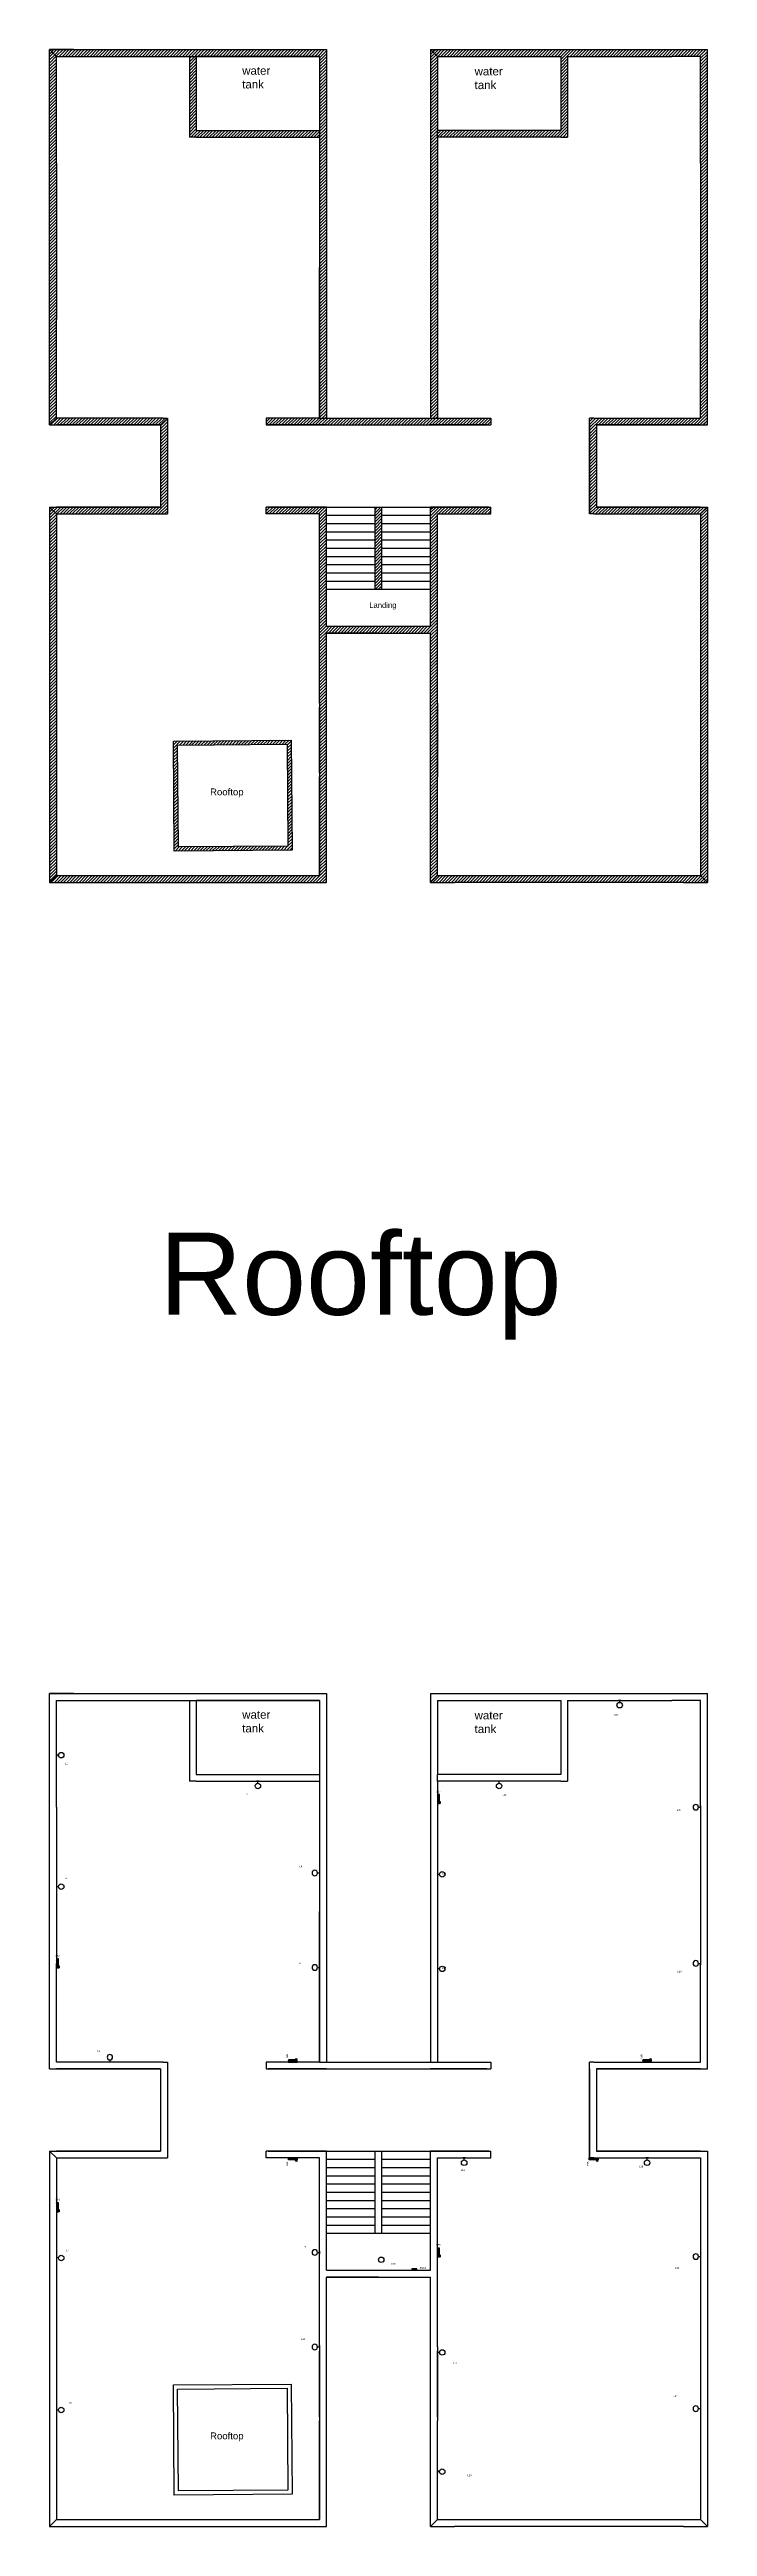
# Model space of a CAD drawing. Header units: inches. Extents: x 61297 to 163996, y 9483 to 32239.
# Drawn here: x 83437 to 84397, y 16063 to 19679 of the extents above; entities that cross this region are included whole.
import ezdxf

# ---------------------------------------------------------------- set-up
doc = ezdxf.new("R2010")
doc.units = ezdxf.units.IN
for name, color, linetype in [('Hatches', 130, 'Continuous'), ('Layer1', 7, 'Continuous'), ('Light Fans and Socketst', 170, 'Continuous')]:
    doc.layers.add(name, color=color, linetype=linetype)
doc.styles.get("Standard").update_dxf_attribs({"font": 'arial.ttf'})
pattern_1 = [(45, (-2469.919, 3080.002), (-2.24506403, 2.24506403), [])]
pattern_2 = [(45, (-3152.2866, -1776.0954), (-0.651068569, 0.651068569), [])]

# ---------------------------------------------------------------- blocks, each defined once
blk = doc.blocks.new('Light')
at = {"layer": 'Light Fans and Socketst'}
blk.add_line((0, 2), (0, -2), dxfattribs=at)
blk.add_lwpolyline([(3, 0), (1.5, 0), (0, 0)], dxfattribs=at)
blk.add_circle((7, 0), 4, dxfattribs=at)
blk = doc.blocks.new('Light Ceiling')
at = {"layer": 'Light Fans and Socketst'}
blk.add_circle((0, 0), 4, dxfattribs=at)
blk = doc.blocks.new('ESB')
h = blk.add_hatch()
h.set_pattern_fill('ANSI31', color=256, scale=0.25)
h.set_pattern_definition([(45, (-3149.957, -1763.2019), (-0.561266, 0.561266), [])])
h.paths.add_polyline_path([(3.5, 2), (-3.5, 2), (-3.5, 0), (3.5, 0)])
blk.add_lwpolyline([(3.5, 0), (3.5, 2), (-3.5, 2), (-3.5, 0)], close=True)

msp = doc.modelspace()

# ---------------------------------------------------------------- hatches: boundary and pattern name
at = {"layer": 'Hatches'}
h = msp.add_hatch(dxfattribs=at)
h.set_pattern_fill('ANSI31', color=256)
h.set_pattern_definition(pattern_1)
h.paths.add_polyline_path([(83447.051, 19513.113), (83447.051, 19669.113), (83437.051, 19679.113), (83437.051, 19131.113), (83447.051, 19141.113), (83447.051, 19285.113)])
h = msp.add_hatch(dxfattribs=at)
h.set_pattern_fill('ANSI31', color=256)
h.set_pattern_definition(pattern_1)
h.paths.add_polyline_path([(83841.051, 19679.113), (83807.051, 19679.113), (83472.051, 19679.113), (83447.051, 19679.113), (83437.051, 19679.113), (83447.051, 19669.113), (83641.051, 19669.113), (83651.051, 19669.113), (83831.051, 19669.113), (83831.051, 19561.113), (83831.051, 19551.113), (83831.051, 19525.113), (83831.051, 19417.113), (83831.051, 19141.113), (83841.051, 19141.113)])
h.paths.add_polyline_path([(83651.051, 19669.113), (83641.051, 19669.113), (83641.051, 19561.113), (83641.051, 19551.113), (83651.051, 19551.113), (83831.051, 19551.113), (83831.051, 19561.113), (83651.051, 19561.113)], flags=17)
h.paths.add_polyline_path([(83609.051, 19141.113), (83603.051, 19141.113), (83447.051, 19141.113), (83437.051, 19131.113), (83447.051, 19131.113), (83599.051, 19131.113)], flags=17)
h.paths.add_polyline_path([(83609.051, 19141.113), (83599.051, 19131.113), (83599.051, 19011.113), (83447.051, 19011.113), (83437.051, 19011.113), (83447.051, 19001.113), (83603.051, 19001.113), (83609.051, 19001.113)])
h.paths.add_polyline_path([(83447.051, 19001.113), (83437.051, 19011.113), (83437.051, 18463.113), (83447.051, 18473.113), (83447.051, 18629.113), (83447.051, 18857.113)], flags=17)
h.paths.add_polyline_path([(83841.051, 18827.113), (83841.051, 18837.113), (83841.051, 19011.113), (83756.027, 19011.113), (83753.027, 19011.113), (83753.027, 19001.113), (83831.051, 19001.113), (83831.051, 18725.113), (83831.051, 18473.113), (83447.051, 18473.113), (83437.051, 18463.113), (83841.051, 18463.113)])
h.paths.add_polyline_path([(83789.817, 18670.873), (83617.887, 18669.663), (83619.019, 18508.879), (83790.949, 18510.089)], flags=17)
h.paths.add_polyline_path([(83624.976, 18514.921), (83623.929, 18663.705), (83783.86, 18664.831), (83784.907, 18516.047)], flags=16)
h.paths.add_polyline_path([(84003.051, 18617.113), (84003.051, 18725.113), (84003.051, 18791.113), (84003.051, 19001.113), (84081.074, 19001.113), (84081.074, 19011.113), (83993.051, 19011.113), (83993.051, 18837.113), (83993.051, 18827.113), (83993.051, 18463.113), (84003.051, 18473.113)])
h.paths.add_polyline_path([(84387.051, 18473.113), (84003.051, 18473.113), (83993.051, 18463.113), (84028.051, 18463.113), (84362.051, 18463.113), (84397.051, 18463.113)])
h.paths.add_polyline_path([(84397.051, 19011.113), (84387.051, 19001.113), (84387.051, 18857.113), (84387.051, 18629.113), (84387.051, 18473.113), (84397.051, 18463.113)])
h.paths.add_polyline_path([(84397.051, 19011.113), (84387.051, 19011.113), (84235.051, 19011.113), (84235.051, 19131.113), (84387.051, 19131.113), (84397.051, 19131.113), (84387.051, 19141.113), (84231.051, 19141.113), (84225.051, 19141.113), (84225.051, 19001.113), (84231.051, 19001.113), (84387.051, 19001.113)])
h.paths.add_polyline_path([(84081.074, 19141.113), (84003.051, 19141.113), (83993.051, 19141.113), (83841.051, 19141.113), (83831.051, 19141.113), (83753.027, 19141.113), (83753.027, 19131.113), (84081.074, 19131.113)])
h.paths.add_polyline_path([(84003.051, 19669.113), (83993.051, 19679.113), (83993.051, 19141.113), (84003.051, 19141.113), (84003.051, 19417.113), (84003.051, 19525.113), (84003.051, 19551.113), (84003.051, 19561.113)])
h.paths.add_polyline_path([(84193.051, 19561.113), (84193.051, 19669.113), (84345.027, 19669.113), (84387.051, 19669.113), (84397.051, 19679.113), (84363.051, 19679.113), (84027.051, 19679.113), (83993.051, 19679.113), (84003.051, 19669.113), (84183.051, 19669.113), (84183.051, 19561.113), (84003.051, 19561.113), (84003.051, 19551.113), (84183.051, 19551.113), (84193.051, 19551.113)])
h = msp.add_hatch(dxfattribs=at)
h.set_pattern_fill('ANSI31', color=256)
h.set_pattern_definition(pattern_1)
h.paths.add_polyline_path([(84397.051, 19679.113), (84363.051, 19679.113), (84027.051, 19679.113), (83993.051, 19679.113), (84003.051, 19669.113), (84183.051, 19669.113), (84183.051, 19561.113), (84003.051, 19561.113), (84003.051, 19551.113), (84183.051, 19551.113), (84193.051, 19551.113), (84193.051, 19561.113), (84193.051, 19669.113), (84345.027, 19669.113), (84387.051, 19669.113), (84387.051, 19513.113), (84387.051, 19285.113), (84387.051, 19141.113), (84231.051, 19141.113), (84225.051, 19141.113), (84225.051, 19001.113), (84231.051, 19001.113), (84387.051, 19001.113), (84397.051, 19011.113), (84387.051, 19011.113), (84235.051, 19011.113), (84235.051, 19131.113), (84387.051, 19131.113), (84397.051, 19131.113)])
h = msp.add_hatch(dxfattribs=at)
h.set_pattern_fill('ANSI31', color=256)
h.set_pattern_definition(pattern_1)
h.paths.add_polyline_path([(83922.051, 19011.113), (83912.051, 19011.113), (83912.051, 18891.113), (83922.051, 18891.113)])
h.paths.add_polyline_path([(83993.051, 18837.113), (83841.051, 18837.113), (83841.051, 18827.113), (83993.051, 18827.113)])
at = {"layer": 'Layer1'}
h = msp.add_hatch(dxfattribs=at)
h.set_pattern_fill('ANSI31', color=256, scale=0.29)
h.set_pattern_definition(pattern_2)
h.paths.add_polyline_path([(84006.031, 17118.599), (84003.051, 17118.599), (84003.051, 17131.627), (84006.031, 17131.627)])
h = msp.add_hatch(dxfattribs=at)
h.set_pattern_fill('ANSI31', color=256, scale=0.29)
h.set_pattern_definition(pattern_2)
h.paths.add_polyline_path([(83450.031, 16878.599), (83447.051, 16878.599), (83447.051, 16891.627), (83450.031, 16891.627)])
h = msp.add_hatch(dxfattribs=at)
h.set_pattern_fill('ANSI31', color=256, scale=0.29)
h.set_pattern_definition(pattern_2)
h.paths.add_polyline_path([(83798.553, 16744.093), (83798.553, 16741.113), (83785.525, 16741.113), (83785.525, 16744.093)])
h = msp.add_hatch(dxfattribs=at)
h.set_pattern_fill('ANSI31', color=256, scale=0.29)
h.set_pattern_definition(pattern_2)
h.paths.add_polyline_path([(84315.565, 16744.093), (84315.565, 16741.113), (84302.536, 16741.113), (84302.536, 16744.093)])
h = msp.add_hatch(dxfattribs=at)
h.set_pattern_fill('ANSI31', color=256, scale=0.29, angle=180)
h.set_pattern_definition([(225, (86944.3255, 18377.2087), (0.65106857, -0.65106857), [])])
h.paths.add_polyline_path([(83798.553, 16598.133), (83798.553, 16601.113), (83785.525, 16601.113), (83785.525, 16598.133)])
h = msp.add_hatch(dxfattribs=at)
h.set_pattern_fill('ANSI31', color=256, scale=0.29, angle=180)
h.set_pattern_definition([(225, (87383.3373, 18377.2087), (0.65106857, -0.65106857), [])])
h.paths.add_polyline_path([(84237.565, 16598.133), (84237.565, 16601.113), (84224.536, 16601.113), (84224.536, 16598.133)])
h = msp.add_hatch(dxfattribs=at)
h.set_pattern_fill('ANSI31', color=256, scale=0.29)
h.set_pattern_definition(pattern_2)
h.paths.add_polyline_path([(83450.031, 16522.599), (83447.051, 16522.599), (83447.051, 16535.627), (83450.031, 16535.627)])
h = msp.add_hatch(dxfattribs=at)
h.set_pattern_fill('ANSI31', color=256, scale=0.29)
h.set_pattern_definition(pattern_2)
h.paths.add_polyline_path([(84006.031, 16456.599), (84003.051, 16456.599), (84003.051, 16469.627), (84006.031, 16469.627)])

# ---------------------------------------------------------------- linework, layer by layer
for p, q in [((83437.051, 19131.113), (83437.051, 19679.113)), ((83472.051, 19679.113), (83437.051, 19679.113)), ((83437.051, 19679.113), (83472.051, 19679.113)), ((83437.051, 19679.113), (83447.051, 19669.113)), ((83447.051, 19679.113), (83472.051, 19679.113)), ((83472.051, 19679.113), (83807.051, 19679.113)), ((83807.051, 19679.113), (83841.051, 19679.113)), ((83841.051, 19679.113), (83841.051, 19141.113)), ((83993.051, 19679.113), (83993.051, 19141.113)), ((83993.051, 19679.113), (84027.051, 19679.113)), ((83993.051, 19679.113), (84003.051, 19669.113)), ((84027.051, 19679.113), (84363.051, 19679.113)), ((84363.051, 19679.113), (84397.051, 19679.113)), ((84397.051, 19131.113), (84397.051, 19679.113)), ((83447.051, 19513.113), (83447.051, 19669.113)), ((83447.051, 19669.113), (83641.051, 19669.113)), ((83641.051, 19669.113), (83641.051, 19561.113)), ((83641.051, 19669.113), (83651.051, 19669.113)), ((83831.051, 19669.113), (83651.051, 19669.113)), ((83651.051, 19669.113), (83651.051, 19561.113)), ((83651.051, 19669.113), (83831.051, 19669.113)), ((83831.051, 19669.113), (83831.051, 19561.113)), ((84003.051, 19669.113), (84003.051, 19561.113)), ((84003.051, 19669.113), (84183.051, 19669.113)), ((84003.051, 19669.113), (84183.051, 19669.113)), ((84183.051, 19669.113), (84183.051, 19561.113)), ((84193.051, 19669.113), (84193.051, 19561.113)), ((84193.051, 19669.113), (84345.027, 19669.113)), ((84387.051, 19669.113), (84345.027, 19669.113)), ((84387.051, 19513.113), (84387.051, 19669.113)), ((83641.051, 19561.113), (83641.051, 19551.113)), ((83651.051, 19551.113), (83641.051, 19551.113)), ((83651.051, 19561.113), (83831.051, 19561.113)), ((83651.051, 19551.113), (83831.051, 19551.113)), ((83831.051, 19561.113), (83831.051, 19551.113)), ((83831.051, 19551.113), (83831.051, 19525.113)), ((84183.051, 19561.113), (84003.051, 19561.113)), ((84003.051, 19551.113), (84003.051, 19561.113)), ((84183.051, 19551.113), (84003.051, 19551.113)), ((84003.051, 19551.113), (84003.051, 19525.113)), ((84183.051, 19551.113), (84193.051, 19551.113)), ((84193.051, 19561.113), (84193.051, 19551.113)), ((83447.051, 19513.113), (83447.051, 19285.113)), ((83831.051, 19525.113), (83831.051, 19417.113)), ((84003.051, 19525.113), (84003.051, 19417.113)), ((84387.051, 19513.113), (84387.051, 19285.113)), ((83831.051, 19417.113), (83831.051, 19141.113)), ((84003.051, 19417.113), (84003.051, 19141.113)), ((83831.051, 19141.113), (83831.051, 19361.113)), ((83447.051, 19141.113), (83447.051, 19285.113)), ((84387.051, 19141.113), (84387.051, 19285.113)), ((83437.051, 19131.113), (83447.051, 19141.113)), ((83437.051, 19131.113), (83447.051, 19131.113)), ((83603.051, 19141.113), (83447.051, 19141.113)), ((83599.051, 19131.113), (83447.051, 19131.113)), ((83599.051, 19131.113), (83447.051, 19131.113)), ((83447.051, 19131.113), (83599.051, 19131.113)), ((83599.051, 19131.113), (83609.051, 19141.113)), ((83599.051, 19131.113), (83599.051, 19011.113)), ((83603.051, 19141.113), (83609.051, 19141.113)), ((83609.051, 19141.113), (83609.051, 19001.113)), ((83609.051, 19131.113), (83609.051, 19011.113)), ((83831.051, 19141.113), (83753.027, 19141.113)), ((83831.051, 19141.113), (83753.027, 19141.113)), ((83753.027, 19141.113), (83753.027, 19131.113)), ((83753.027, 19131.113), (84081.074, 19131.113)), ((83841.051, 19131.113), (83756.027, 19131.113)), ((83841.051, 19131.113), (83756.027, 19131.113)), ((83759.027, 19131.113), (83841.051, 19131.113)), ((83831.051, 19141.113), (83841.051, 19141.113)), ((83841.051, 19131.113), (83834.051, 19131.113)), ((83841.051, 19141.113), (83993.051, 19141.113)), ((83993.051, 19141.113), (84003.051, 19141.113)), ((83993.051, 19131.113), (84078.074, 19131.113)), ((84075.074, 19131.113), (83993.051, 19131.113)), ((83993.051, 19131.113), (84075.074, 19131.113)), ((84003.051, 19141.113), (84081.074, 19141.113)), ((84003.051, 19141.113), (84081.074, 19141.113)), ((84081.074, 19141.113), (84081.074, 19131.113)), ((84231.051, 19141.113), (84225.051, 19141.113)), ((84225.051, 19001.113), (84225.051, 19141.113)), ((84225.051, 19131.113), (84225.051, 19011.113)), ((84231.051, 19141.113), (84387.051, 19141.113)), ((84235.051, 19131.113), (84387.051, 19131.113)), ((84387.051, 19131.113), (84235.051, 19131.113)), ((84235.051, 19131.113), (84387.051, 19131.113)), ((84235.051, 19131.113), (84235.051, 19011.113)), ((84387.051, 19131.113), (84397.051, 19131.113)), ((83437.051, 19011.113), (83437.051, 18463.113)), ((83437.051, 19011.113), (83447.051, 19011.113)), ((83437.051, 19011.113), (83447.051, 19001.113)), ((83599.051, 19011.113), (83447.051, 19011.113)), ((83599.051, 19011.113), (83447.051, 19011.113)), ((83599.051, 19011.113), (83447.051, 19011.113)), ((83447.051, 19011.113), (83599.051, 19011.113)), ((83447.051, 19001.113), (83447.051, 18857.113)), ((83447.051, 19001.113), (83603.051, 19001.113)), ((83603.051, 19001.113), (83609.051, 19001.113)), ((83753.027, 19001.113), (83753.027, 19011.113)), ((83756.027, 19011.113), (83753.027, 19011.113)), ((83831.051, 19001.113), (83753.027, 19001.113)), ((83841.051, 19011.113), (83756.027, 19011.113)), ((83841.051, 19011.113), (83756.027, 19011.113)), ((83841.051, 19011.113), (83756.027, 19011.113)), ((83756.027, 19011.113), (83841.051, 19011.113)), ((83831.051, 18725.113), (83831.051, 19001.113)), ((83841.051, 18837.113), (83841.051, 19011.113)), ((83841.051, 19011.113), (83912.051, 19011.113)), ((83841.051, 18999.113), (83912.051, 18999.113)), ((83841.051, 18987.113), (83912.051, 18987.113)), ((83912.051, 18891.113), (83912.051, 19011.113)), ((83912.051, 19011.113), (83922.051, 19011.113)), ((83922.051, 19011.113), (83993.051, 19011.113)), ((83922.051, 18891.113), (83922.051, 19011.113)), ((83922.051, 18999.113), (83993.051, 18999.113)), ((83922.051, 18987.113), (83993.051, 18987.113)), ((83993.051, 19011.113), (84078.074, 19011.113)), ((83993.051, 19011.113), (84078.074, 19011.113)), ((83993.051, 18837.113), (83993.051, 19011.113)), ((84078.074, 19011.113), (83993.051, 19011.113)), ((83993.051, 19011.113), (84078.074, 19011.113)), ((83993.051, 19011.113), (84081.074, 19011.113)), ((84003.051, 18725.113), (84003.051, 19001.113)), ((84003.051, 19001.113), (84081.074, 19001.113)), ((84081.074, 19001.113), (84081.074, 19011.113)), ((84225.051, 19011.113), (84225.051, 19001.113)), ((84231.051, 19001.113), (84225.051, 19001.113)), ((84231.051, 19001.113), (84387.051, 19001.113)), ((84235.051, 19011.113), (84387.051, 19011.113)), ((84235.051, 19011.113), (84387.051, 19011.113)), ((84387.051, 19011.113), (84235.051, 19011.113)), ((84235.051, 19011.113), (84387.051, 19011.113)), ((84387.051, 19011.113), (84397.051, 19011.113)), ((84387.051, 19001.113), (84397.051, 19011.113)), ((84387.051, 19001.113), (84387.051, 18857.113)), ((84397.051, 19011.113), (84397.051, 18463.113)), ((83841.051, 18975.113), (83912.051, 18975.113)), ((83841.051, 18963.113), (83912.051, 18963.113)), ((83841.051, 18951.113), (83912.051, 18951.113)), ((83922.051, 18975.113), (83993.051, 18975.113)), ((83922.051, 18963.113), (83993.051, 18963.113)), ((83922.051, 18951.113), (83993.051, 18951.113)), ((83841.051, 18939.113), (83912.051, 18939.113)), ((83841.051, 18927.113), (83912.051, 18927.113)), ((83841.051, 18915.113), (83912.051, 18915.113)), ((83922.051, 18939.113), (83993.051, 18939.113)), ((83922.051, 18927.113), (83993.051, 18927.113)), ((83922.051, 18915.113), (83993.051, 18915.113)), ((83841.051, 18903.113), (83912.051, 18903.113)), ((83841.051, 18891.113), (83912.051, 18891.113)), ((83912.051, 18891.113), (83922.051, 18891.113)), ((83922.051, 18903.113), (83993.051, 18903.113)), ((83922.051, 18891.113), (83993.051, 18891.113)), ((83447.051, 18857.113), (83447.051, 18629.113)), ((83447.051, 18851.113), (83447.051, 18797.113)), ((84387.051, 18857.113), (84387.051, 18629.113)), ((84387.051, 18851.113), (84387.051, 18797.113)), ((83841.051, 18837.113), (83993.051, 18837.113)), ((83841.051, 18463.113), (83841.051, 18827.113)), ((83917.051, 18827.113), (83841.051, 18827.113)), ((83841.051, 18827.113), (83993.051, 18827.113)), ((83993.051, 18463.113), (83993.051, 18827.113)), ((83447.051, 18791.113), (83447.051, 18737.113)), ((83831.051, 18725.113), (83831.051, 18791.113)), ((84003.051, 18725.113), (84003.051, 18791.113)), ((84387.051, 18791.113), (84387.051, 18737.113)), ((83447.051, 18731.113), (83447.051, 18635.113)), ((84387.051, 18731.113), (84387.051, 18635.113)), ((83831.051, 18725.113), (83831.051, 18473.113)), ((83831.051, 18623.113), (83831.051, 18719.113)), ((84003.051, 18725.113), (84003.051, 18617.113)), ((84003.051, 18623.113), (84003.051, 18719.113)), ((83617.887, 18669.663), (83789.817, 18670.873)), ((83619.019, 18508.879), (83617.887, 18669.663)), ((83623.929, 18663.705), (83783.86, 18664.831)), ((83624.976, 18514.921), (83623.929, 18663.705)), ((83783.86, 18664.831), (83784.907, 18516.047)), ((83789.817, 18670.873), (83790.949, 18510.089)), ((83447.051, 18629.113), (83447.051, 18473.113)), ((84387.051, 18629.113), (84387.051, 18473.113)), ((83831.051, 18473.113), (83831.051, 18617.113)), ((84003.051, 18473.113), (84003.051, 18617.113)), ((83784.907, 18516.047), (83624.976, 18514.921)), ((83790.949, 18510.089), (83619.019, 18508.879)), ((83437.051, 18463.113), (83447.051, 18473.113)), ((83437.051, 18463.113), (83841.051, 18463.113)), ((83447.051, 18473.113), (83831.051, 18473.113)), ((84003.051, 18473.113), (83993.051, 18463.113)), ((83993.051, 18463.113), (84028.051, 18463.113)), ((84003.051, 18473.113), (84387.051, 18473.113)), ((84003.051, 18463.113), (84028.051, 18463.113)), ((84362.051, 18463.113), (84028.051, 18463.113)), ((84362.051, 18463.113), (84397.051, 18463.113)), ((84387.051, 18473.113), (84397.051, 18463.113)), ((83437.051, 16731.113), (83437.051, 17279.113)), ((83472.051, 17279.113), (83437.051, 17279.113)), ((83437.051, 17279.113), (83472.051, 17279.113)), ((83447.051, 17279.113), (83472.051, 17279.113)), ((83447.051, 17113.113), (83447.051, 17269.113)), ((83447.051, 17269.113), (83641.051, 17269.113)), ((83472.051, 17279.113), (83807.051, 17279.113)), ((83641.051, 17269.113), (83641.051, 17161.113)), ((83641.051, 17269.113), (83651.051, 17269.113)), ((83651.051, 17269.113), (83831.051, 17269.113)), ((83831.051, 17269.113), (83651.051, 17269.113)), ((83651.051, 17269.113), (83651.051, 17161.113)), ((83807.051, 17279.113), (83841.051, 17279.113)), ((83831.051, 17269.113), (83831.051, 17161.113)), ((83841.051, 17279.113), (83841.051, 16741.113)), ((83993.051, 17279.113), (83993.051, 16741.113)), ((83993.051, 17279.113), (84027.051, 17279.113)), ((84003.051, 17269.113), (84003.051, 17161.113)), ((84003.051, 17269.113), (84183.051, 17269.113)), ((84003.051, 17269.113), (84183.051, 17269.113)), ((84027.051, 17279.113), (84363.051, 17279.113)), ((84183.051, 17269.113), (84183.051, 17161.113)), ((84193.051, 17269.113), (84345.027, 17269.113)), ((84193.051, 17269.113), (84193.051, 17161.113)), ((84387.051, 17269.113), (84345.027, 17269.113)), ((84363.051, 17279.113), (84397.051, 17279.113)), ((84387.051, 17113.113), (84387.051, 17269.113)), ((84397.051, 16731.113), (84397.051, 17279.113)), ((83641.051, 17161.113), (83641.051, 17151.113)), ((83651.051, 17151.113), (83641.051, 17151.113)), ((83651.051, 17161.113), (83831.051, 17161.113)), ((83651.051, 17151.113), (83831.051, 17151.113)), ((83831.051, 17161.113), (83831.051, 17151.113)), ((83831.051, 17151.113), (83831.051, 17125.113)), ((84183.051, 17161.113), (84003.051, 17161.113)), ((84003.051, 17151.113), (84003.051, 17161.113)), ((84003.051, 17151.113), (84003.051, 17125.113)), ((84183.051, 17151.113), (84003.051, 17151.113)), ((84183.051, 17151.113), (84193.051, 17151.113)), ((84193.051, 17161.113), (84193.051, 17151.113)), ((83447.051, 17113.113), (83447.051, 16885.113)), ((83831.051, 17125.113), (83831.051, 17017.113)), ((84003.051, 17125.113), (84003.051, 17017.113)), ((84387.051, 17113.113), (84387.051, 16885.113)), ((83831.051, 17017.113), (83831.051, 16741.113)), ((84003.051, 17017.113), (84003.051, 16741.113)), ((83831.051, 16741.113), (83831.051, 16961.113)), ((83447.051, 16741.113), (83447.051, 16885.113)), ((84387.051, 16741.113), (84387.051, 16885.113)), ((83437.051, 16731.113), (83447.051, 16731.113)), ((83603.051, 16741.113), (83447.051, 16741.113)), ((83599.051, 16731.113), (83447.051, 16731.113)), ((83599.051, 16731.113), (83447.051, 16731.113)), ((83447.051, 16731.113), (83599.051, 16731.113)), ((83599.051, 16731.113), (83599.051, 16611.113)), ((83603.051, 16741.113), (83609.051, 16741.113)), ((83609.051, 16741.113), (83609.051, 16601.113)), ((83609.051, 16731.113), (83609.051, 16611.113)), ((83831.051, 16741.113), (83753.027, 16741.113)), ((83831.051, 16741.113), (83753.027, 16741.113)), ((83753.027, 16741.113), (83753.027, 16731.113)), ((83753.027, 16731.113), (84081.074, 16731.113)), ((83841.051, 16731.113), (83756.027, 16731.113)), ((83841.051, 16731.113), (83756.027, 16731.113)), ((83759.027, 16731.113), (83841.051, 16731.113)), ((83831.051, 16741.113), (83841.051, 16741.113)), ((83841.051, 16731.113), (83834.051, 16731.113)), ((83841.051, 16741.113), (83993.051, 16741.113)), ((83993.051, 16741.113), (84003.051, 16741.113)), ((83993.051, 16731.113), (84078.074, 16731.113)), ((84075.074, 16731.113), (83993.051, 16731.113)), ((83993.051, 16731.113), (84075.074, 16731.113)), ((84003.051, 16741.113), (84081.074, 16741.113)), ((84003.051, 16741.113), (84081.074, 16741.113)), ((84081.074, 16741.113), (84081.074, 16731.113)), ((84231.051, 16741.113), (84225.051, 16741.113)), ((84225.051, 16601.113), (84225.051, 16741.113)), ((84225.051, 16731.113), (84225.051, 16611.113)), ((84231.051, 16741.113), (84387.051, 16741.113)), ((84235.051, 16731.113), (84387.051, 16731.113)), ((84387.051, 16731.113), (84235.051, 16731.113)), ((84235.051, 16731.113), (84387.051, 16731.113)), ((84235.051, 16731.113), (84235.051, 16611.113)), ((84387.051, 16731.113), (84397.051, 16731.113)), ((83437.051, 16611.113), (83437.051, 16063.113)), ((83437.051, 16611.113), (83447.051, 16611.113)), ((83437.051, 16611.113), (83447.051, 16601.113)), ((83599.051, 16611.113), (83447.051, 16611.113)), ((83599.051, 16611.113), (83447.051, 16611.113)), ((83599.051, 16611.113), (83447.051, 16611.113)), ((83447.051, 16611.113), (83599.051, 16611.113)), ((83447.051, 16601.113), (83447.051, 16457.113)), ((83447.051, 16601.113), (83603.051, 16601.113)), ((83603.051, 16601.113), (83609.051, 16601.113)), ((83753.027, 16601.113), (83753.027, 16611.113)), ((83756.027, 16611.113), (83753.027, 16611.113)), ((83831.051, 16601.113), (83753.027, 16601.113)), ((83841.051, 16611.113), (83756.027, 16611.113)), ((83841.051, 16611.113), (83756.027, 16611.113)), ((83841.051, 16611.113), (83756.027, 16611.113)), ((83756.027, 16611.113), (83841.051, 16611.113)), ((83831.051, 16325.113), (83831.051, 16601.113)), ((83841.051, 16437.113), (83841.051, 16611.113)), ((83841.051, 16611.113), (83912.051, 16611.113)), ((83841.051, 16599.113), (83912.051, 16599.113)), ((83912.051, 16491.113), (83912.051, 16611.113)), ((83912.051, 16611.113), (83922.051, 16611.113)), ((83922.051, 16611.113), (83993.051, 16611.113)), ((83922.051, 16491.113), (83922.051, 16611.113)), ((83922.051, 16599.113), (83993.051, 16599.113)), ((83993.051, 16611.113), (84078.074, 16611.113)), ((83993.051, 16611.113), (84078.074, 16611.113)), ((83993.051, 16437.113), (83993.051, 16611.113)), ((84078.074, 16611.113), (83993.051, 16611.113)), ((83993.051, 16611.113), (84078.074, 16611.113)), ((83993.051, 16611.113), (84081.074, 16611.113)), ((84003.051, 16325.113), (84003.051, 16601.113)), ((84003.051, 16601.113), (84081.074, 16601.113)), ((84081.074, 16601.113), (84081.074, 16611.113)), ((84225.051, 16611.113), (84225.051, 16601.113)), ((84231.051, 16601.113), (84225.051, 16601.113)), ((84231.051, 16601.113), (84387.051, 16601.113)), ((84235.051, 16611.113), (84387.051, 16611.113)), ((84235.051, 16611.113), (84387.051, 16611.113)), ((84387.051, 16611.113), (84235.051, 16611.113)), ((84235.051, 16611.113), (84387.051, 16611.113)), ((84387.051, 16611.113), (84397.051, 16611.113)), ((84387.051, 16601.113), (84387.051, 16457.113)), ((84397.051, 16611.113), (84397.051, 16063.113)), ((83841.051, 16587.113), (83912.051, 16587.113)), ((83841.051, 16575.113), (83912.051, 16575.113)), ((83841.051, 16563.113), (83912.051, 16563.113)), ((83922.051, 16587.113), (83993.051, 16587.113)), ((83922.051, 16575.113), (83993.051, 16575.113)), ((83922.051, 16563.113), (83993.051, 16563.113)), ((83841.051, 16551.113), (83912.051, 16551.113)), ((83841.051, 16539.113), (83912.051, 16539.113)), ((83841.051, 16527.113), (83912.051, 16527.113)), ((83922.051, 16551.113), (83993.051, 16551.113)), ((83922.051, 16539.113), (83993.051, 16539.113)), ((83922.051, 16527.113), (83993.051, 16527.113)), ((83841.051, 16515.113), (83912.051, 16515.113)), ((83841.051, 16503.113), (83912.051, 16503.113)), ((83841.051, 16491.113), (83912.051, 16491.113)), ((83912.051, 16491.113), (83922.051, 16491.113)), ((83922.051, 16515.113), (83993.051, 16515.113)), ((83922.051, 16503.113), (83993.051, 16503.113)), ((83922.051, 16491.113), (83993.051, 16491.113)), ((83447.051, 16457.113), (83447.051, 16229.113)), ((84387.051, 16457.113), (84387.051, 16229.113)), ((83447.051, 16451.113), (83447.051, 16397.113)), ((83841.051, 16437.113), (83993.051, 16437.113)), ((83841.051, 16063.113), (83841.051, 16427.113)), ((83917.051, 16427.113), (83841.051, 16427.113)), ((83841.051, 16427.113), (83993.051, 16427.113)), ((83993.051, 16063.113), (83993.051, 16427.113)), ((84387.051, 16451.113), (84387.051, 16397.113)), ((83447.051, 16391.113), (83447.051, 16337.113)), ((83831.051, 16325.113), (83831.051, 16391.113)), ((84003.051, 16325.113), (84003.051, 16391.113)), ((84387.051, 16391.113), (84387.051, 16337.113)), ((83447.051, 16331.113), (83447.051, 16235.113)), ((83831.051, 16325.113), (83831.051, 16073.113)), ((83831.051, 16223.113), (83831.051, 16319.113)), ((84003.051, 16325.113), (84003.051, 16217.113)), ((84003.051, 16223.113), (84003.051, 16319.113)), ((84387.051, 16331.113), (84387.051, 16235.113)), ((83617.887, 16269.663), (83789.817, 16270.873)), ((83619.019, 16108.879), (83617.887, 16269.663)), ((83623.929, 16263.705), (83783.86, 16264.831)), ((83624.976, 16114.921), (83623.929, 16263.705)), ((83783.86, 16264.831), (83784.907, 16116.047)), ((83789.817, 16270.873), (83790.949, 16110.089)), ((83447.051, 16229.113), (83447.051, 16073.113)), ((83831.051, 16073.113), (83831.051, 16217.113)), ((84003.051, 16073.113), (84003.051, 16217.113)), ((84387.051, 16229.113), (84387.051, 16073.113)), ((83790.949, 16110.089), (83619.019, 16108.879)), ((83784.907, 16116.047), (83624.976, 16114.921)), ((83437.051, 16063.113), (83447.051, 16073.113)), ((83437.051, 16063.113), (83841.051, 16063.113)), ((83447.051, 16073.113), (83831.051, 16073.113)), ((84003.051, 16073.113), (83993.051, 16063.113)), ((83993.051, 16063.113), (84028.051, 16063.113)), ((84003.051, 16073.113), (84387.051, 16073.113)), ((84003.051, 16063.113), (84028.051, 16063.113)), ((84362.051, 16063.113), (84028.051, 16063.113)), ((84362.051, 16063.113), (84397.051, 16063.113)), ((84387.051, 16073.113), (84397.051, 16063.113))]:
    msp.add_line(p, q)
for p, q in [((84006.031, 17120.849), (84008.146, 17120.849)), ((84006.031, 17119.349), (84008.146, 17119.349)), ((83450.031, 16880.849), (83452.146, 16880.849)), ((83450.031, 16879.349), (83452.146, 16879.349)), ((83796.303, 16744.093), (83796.303, 16746.209)), ((83797.803, 16744.093), (83797.803, 16746.209)), ((84313.315, 16744.093), (84313.315, 16746.209)), ((84314.815, 16744.093), (84314.815, 16746.209)), ((83796.303, 16598.133), (83796.303, 16596.017)), ((83797.803, 16598.133), (83797.803, 16596.017)), ((84235.315, 16598.133), (84235.315, 16596.017)), ((84236.815, 16598.133), (84236.815, 16596.017)), ((83450.031, 16524.849), (83452.146, 16524.849)), ((83450.031, 16523.349), (83452.146, 16523.349)), ((84006.031, 16458.849), (84008.146, 16458.849)), ((84006.031, 16457.349), (84008.146, 16457.349))]:
    msp.add_line(p, q, dxfattribs=at)
for points in [[(84006.031, 17118.599), (84006.031, 17131.627), (84003.051, 17131.627), (84003.051, 17118.599)], [(83450.031, 16878.599), (83450.031, 16891.627), (83447.051, 16891.627), (83447.051, 16878.599)], [(83798.553, 16744.093), (83785.525, 16744.093), (83785.525, 16741.113), (83798.553, 16741.113)], [(84315.565, 16744.093), (84302.536, 16744.093), (84302.536, 16741.113), (84315.565, 16741.113)], [(83798.553, 16598.133), (83785.525, 16598.133), (83785.525, 16601.113), (83798.553, 16601.113)], [(84237.565, 16598.133), (84224.536, 16598.133), (84224.536, 16601.113), (84237.565, 16601.113)], [(83450.031, 16522.599), (83450.031, 16535.627), (83447.051, 16535.627), (83447.051, 16522.599)], [(84006.031, 16456.599), (84006.031, 16469.627), (84003.051, 16469.627), (84003.051, 16456.599)]]:
    msp.add_lwpolyline(points, close=True, dxfattribs=at)
for centre, start, end in [((84006.031, 17120.099), 270, 90), ((83450.031, 16880.099), 270, 90), ((83797.053, 16744.093), 0, 180), ((84314.065, 16744.093), 0, 180), ((83797.053, 16598.133), 180, 0), ((84236.065, 16598.133), 180, 0), ((83450.031, 16524.099), 270, 90), ((84006.031, 16458.099), 270, 90)]:
    msp.add_arc(centre, 1.5, start, end, dxfattribs=at)

# ---------------------------------------------------------------- block references
msp.add_blockref('ESB', (83969.374, 16437.113))
msp.add_blockref('Light Ceiling', (83921.051, 16452.492), dxfattribs=at)
at = {"layer": 'Light Fans and Socketst', "rotation": 270}
for p in [(84269.039, 17269.113), (83741.051, 17151.113), (84093.051, 17151.113), (84042.062, 16601.113), (84309.051, 16601.113)]:
    msp.add_blockref('Light', p, dxfattribs=at)
at = {"layer": 'Light Fans and Socketst'}
for p in [(83447.051, 17189.113), (83447.051, 16997.113), (84003.051, 17015.113), (84003.051, 16877.113), (83447.051, 16455.113), (84003.051, 16317.113), (83447.051, 16233.113), (84003.051, 16143.113)]:
    msp.add_blockref('Light', p, dxfattribs=at)
at = {"layer": 'Light Fans and Socketst', "xscale": -1}
for p in [(84387.051, 17113.113), (83831.051, 17017.113), (84387.051, 16885.113), (83831.051, 16879.113), (83831.051, 16463.113), (84387.051, 16457.113), (83831.051, 16325.113), (84387.051, 16235.113)]:
    msp.add_blockref('Light', p, dxfattribs=at)
at = {"layer": 'Light Fans and Socketst', "xscale": -1, "rotation": 270}
msp.add_blockref('Light', (83525.051, 16741.113), dxfattribs=at)

# ---------------------------------------------------------------- texts
at = {"attachment_point": 1}
for s, width, gutter_width, insert, char_height in [('water\\Ptank', 62.90069, 60, (83718.157, 19654.33), 12), ('water\\Ptank', 62.90069, 60, (84057.288, 19653.365), 12), ('Rooftop', 238, 1, (83671.262, 18600.335), 10), ('Rooftop', 1527.62428, 12.5, (83597.093, 17951.965), 120), ('water\\Ptank', 62.90069, 60, (83718.157, 17254.33), 12), ('water\\Ptank', 62.90069, 60, (84057.288, 17253.365), 12), ('L22`', 6.93541, 12.5, (84260.445, 17248.589), 2.5), ('L1', 6.93541, 12.5, (83459.982, 17178.255), 2.5), ('L2', 6.93541, 12.5, (83722.259, 17132.832), 2.5), ('SB7', 6.93541, 12.5, (84001.042, 17137.439), 2.5), ('L21', 6.93541, 12.5, (84097.825, 17132.607), 2.5), ('L20', 6.93541, 12.5, (84352.459, 17110.16), 2.5), ('L3', 6.93541, 12.5, (83459.103, 17010.976), 2.5), ('L4', 6.93541, 12.5, (83801.819, 17028.008), 2.5), ('L19', 6.93541, 12.5, (84010.044, 17017.624), 2.5), ('SB2', 6.93541, 12.5, (83445.042, 16897.439), 2.5), ('L6', 6.93541, 12.5, (83799.54, 16886.085), 2.5), ('L17', 6.93541, 12.5, (84010.044, 16879.624), 2.5), ('L18', 6.93541, 12.5, (84353.297, 16874.283), 2.5), ('L5', 6.93541, 12.5, (83506.937, 16758.765), 2.5), ('L11', 6.93541, 12.5, (84037.253, 16584.693), 2.5), ('L16', 6.93541, 12.5, (84297.406, 16589.942), 2.5), ('SB4', 6.93541, 12.5, (83445.042, 16541.439), 2.5), ('L7', 6.93541, 12.5, (83461.195, 16467.309), 2.5), ('L9', 6.93541, 12.5, (83807.378, 16472.515), 2.5), ('SB5', 6.93541, 12.5, (84001.042, 16475.439), 2.5), ('CL9', 6.93541, 12.5, (83935.526, 16447.666), 2.5), ('ESB1', 6.93541, 12.5, (83977.482, 16442.026), 2.5), ('L15', 6.93541, 12.5, (84349.887, 16441.679), 2.5), ('L10', 6.93541, 12.5, (83804.147, 16337.944), 2.5), ('L12', 6.93541, 12.5, (84025.655, 16302.72), 2.5), ('L8', 6.93541, 12.5, (83465.15, 16244.765), 2.5), ('L14', 6.93541, 12.5, (84347.396, 16254.781), 2.5), ('Rooftop', 238, 1, (83671.262, 16200.335), 10), ('L13', 6.93541, 12.5, (84046.947, 16139.004), 2.5)]:
    msp.add_mtext_dynamic_manual_height_columns(s, width=width, gutter_width=gutter_width, heights=[0], dxfattribs=dict(at, insert=insert, char_height=char_height))
at = {"insert": (83903.526, 18872.052), "char_height": 8, "width": 125.21501, "attachment_point": 1}
msp.add_mtext('Landing\\P\\P         ', dxfattribs=at)
at = {"char_height": 2.5, "rotation": 270}
for s, insert, attachment_point in [('SB1', (83784.884, 16752.976), 1), ('SB8', (84301.896, 16752.976), 1), ('SB3', (83784.884, 16589.251), 3), ('SB6', (84223.896, 16589.251), 3)]:
    msp.add_mtext_dynamic_manual_height_columns(s, width=6.93541, gutter_width=12.5, heights=[0], dxfattribs=dict(at, insert=insert, attachment_point=attachment_point))

doc.saveas('drawing.dxf')
